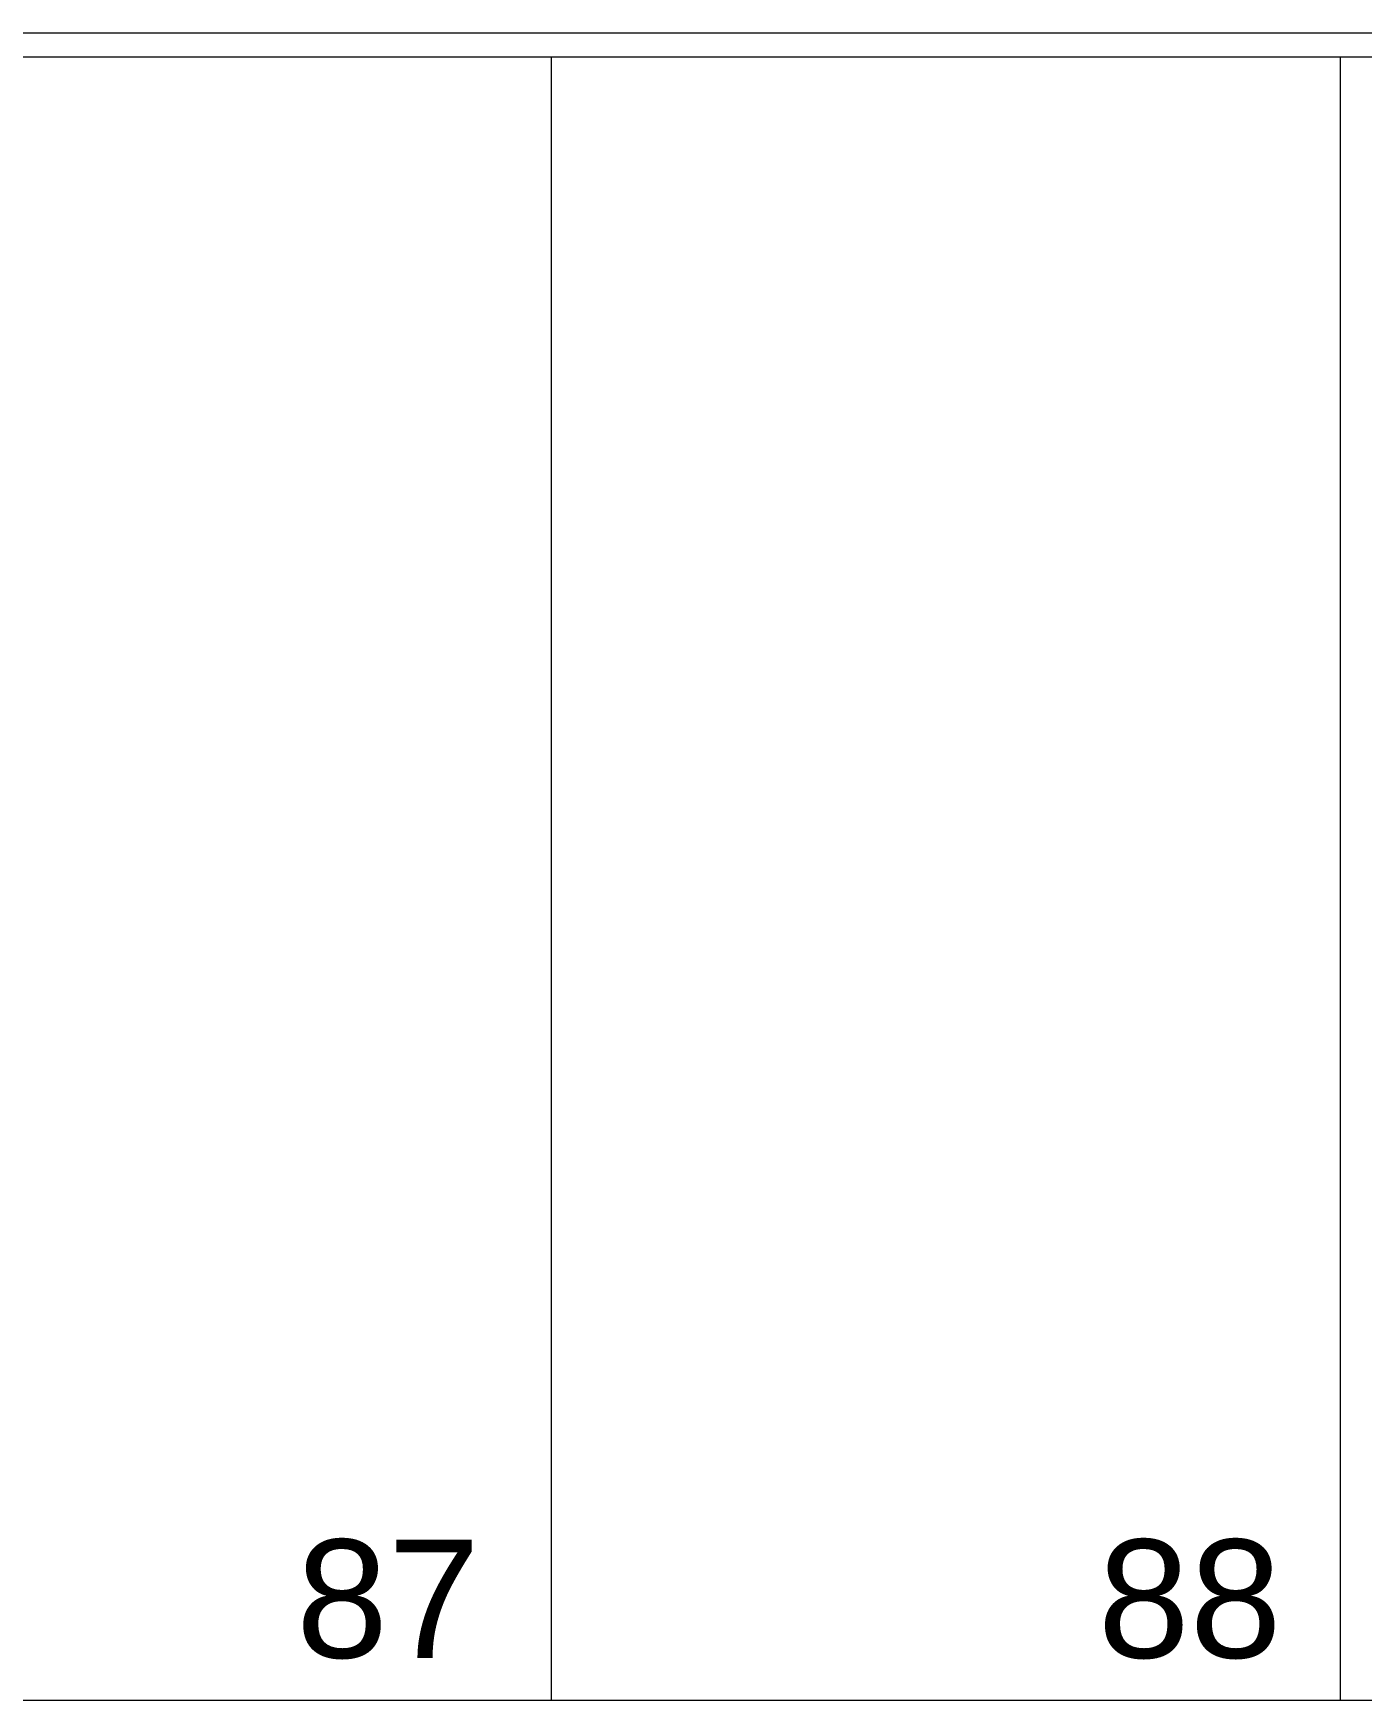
# Model space of a CAD drawing. Header units: inches. Extents: x 13 to 261, y -112 to -47.
# Drawn here: x 217.91 to 221.96, y -58.55 to -53.47 of the extents above; entities that cross this region are included whole.
import ezdxf

# ---------------------------------------------------------------- set-up
doc = ezdxf.new("R2010")
doc.units = ezdxf.units.IN
doc.header["$MEASUREMENT"] = 0
for name, color, linetype, lineweight in [('BANQUETA', 2, 'Continuous', 18), ('CAJONES', 3, 'Continuous', 20), ('TEXTOS', 124, 'Continuous', 30)]:
    doc.layers.add(name, color=color, linetype=linetype, lineweight=lineweight)
doc.styles.add('TEXTOS', font='ARIALUNI.TTF', dxfattribs={"height": 0.36})

msp = doc.modelspace()

# ---------------------------------------------------------------- linework, layer by layer
at = {"layer": 'BANQUETA'}
msp.add_line((252.7402, -53.474), (199.2354, -53.474), dxfattribs=at)
at = {"layer": 'CAJONES'}
for p, q in [((253.0902, -53.5466), (200.2902, -53.5466)), ((219.4902, -53.5466), (219.4902, -58.5466)), ((221.8902, -53.5466), (221.8902, -58.5466)), ((253.0902, -58.5466), (200.2902, -58.5466))]:
    msp.add_line(p, q, dxfattribs=at)

# ---------------------------------------------------------------- texts
at = {"layer": 'TEXTOS', "style": 'TEXTOS'}
for s, p in [('87', (218.7136, -58.4163)), ('88', (221.153, -58.4163))]:
    msp.add_text(s, height=0.36, dxfattribs=at).set_placement(p)

doc.saveas('drawing.dxf')
